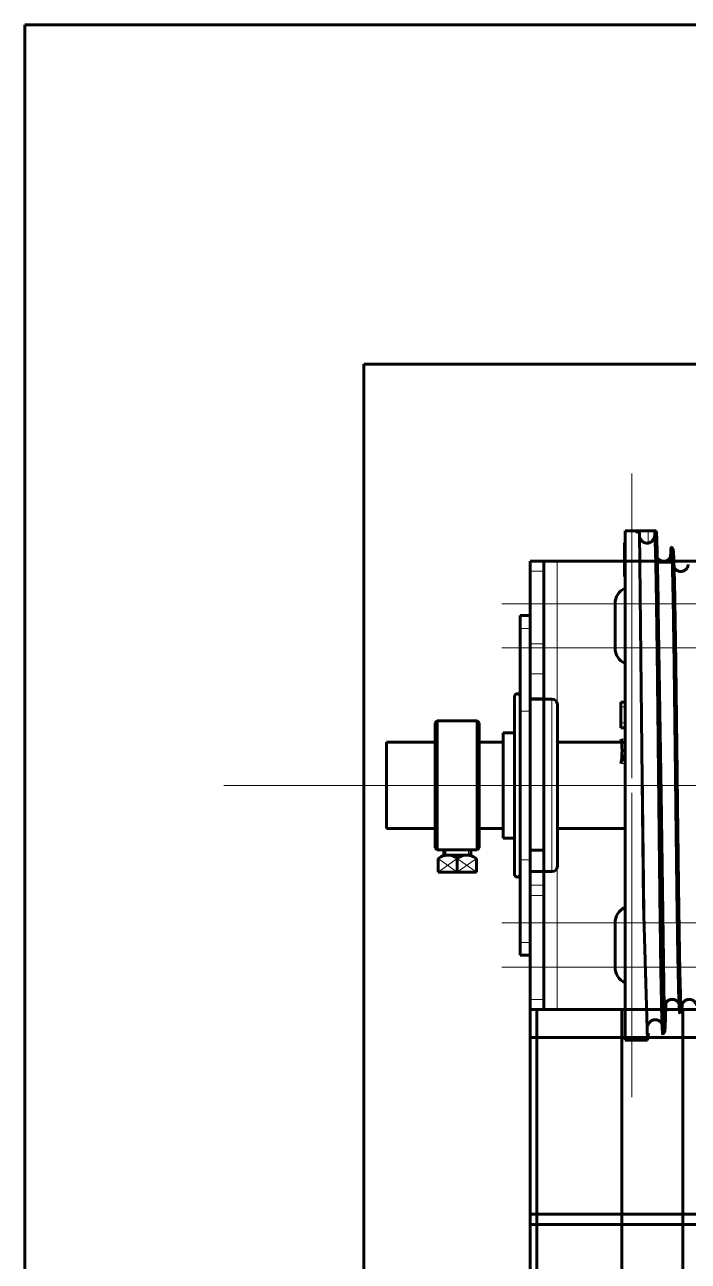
# Model space of a CAD drawing. Header units: millimetres. Extents: x 0 to 840, y 0 to 594.
# Drawn here: x 38.32 to 50.06, y 540.38 to 562.23 of the extents above; entities that cross this region are included whole.
import ezdxf

# ---------------------------------------------------------------- set-up
doc = ezdxf.new("R2010")
doc.units = ezdxf.units.MM
for name, pattern in [('K5LT_AXLED', [19.5, 15, -1.5, 1.5, -1.5]), ('K5LT_BASIC', [0]), ('K5LT_THIN', [0])]:
    doc.linetypes.add(name, pattern=pattern)
doc.layers.add('Системный слой', color=7, linetype='Continuous')

# ---------------------------------------------------------------- blocks, each defined once
blk = doc.blocks.new('U18')
at = {"layer": 'Системный слой', "color": 30, "linetype": 'K5LT_AXLED', "lineweight": 18, "true_color": 0xff8000}
for p, q in [((49.064, 554.297), (49.064, 548.917)), ((54.644, 554.297), (54.644, 548.917)), ((46.764, 551.997), (51.364, 551.997)), ((52.344, 551.997), (56.944, 551.997)), ((46.764, 551.217), (51.364, 551.217)), ((52.344, 551.217), (56.944, 551.217)), ((45.264, 548.787), (58.444, 548.787)), ((49.064, 548.657), (49.064, 543.277)), ((54.644, 548.657), (54.644, 543.277)), ((46.764, 546.357), (51.364, 546.357)), ((52.344, 546.357), (56.944, 546.357)), ((46.764, 545.577), (51.364, 545.577)), ((52.344, 545.577), (56.944, 545.577))]:
    blk.add_line(p, q, dxfattribs=at)
at = {"layer": 'Системный слой', "color": 5, "linetype": 'K5LT_BASIC', "lineweight": 60, "true_color": 0x0000ff}
for p, q in [((47.264, 552.747), (47.504, 552.747)), ((47.264, 552.573), (47.264, 552.747)), ((47.264, 552.573), (47.264, 551.29)), ((47.744, 552.747), (47.504, 552.747)), ((47.504, 552.573), (47.504, 552.747)), ((47.504, 551.29), (47.504, 552.573)), ((55.964, 552.747), (47.744, 552.747)), ((56.204, 552.747), (55.964, 552.747)), ((56.444, 552.747), (56.204, 552.747)), ((56.204, 552.747), (56.204, 552.387)), ((56.444, 552.387), (56.444, 552.747)), ((56.204, 551.067), (56.204, 552.387)), ((56.444, 551.067), (56.444, 552.387)), ((48.764, 551.997), (48.764, 551.217)), ((54.344, 551.997), (54.344, 551.217)), ((54.944, 551.217), (54.944, 551.997)), ((47.264, 550.757), (47.264, 551.29)), ((47.504, 550.757), (47.504, 551.29)), ((56.204, 551.067), (56.204, 550.707)), ((56.444, 551.067), (56.444, 550.707)), ((47.264, 550.317), (47.264, 550.757)), ((47.504, 550.317), (47.504, 550.757)), ((56.204, 550.347), (56.204, 550.707)), ((56.444, 550.707), (56.204, 550.707)), ((56.444, 550.347), (56.444, 550.707)), ((47.504, 550.317), (47.264, 550.317)), ((47.264, 550.317), (47.264, 547.641)), ((47.504, 550.317), (47.504, 547.641)), ((56.204, 550.347), (56.204, 547.227)), ((56.444, 550.347), (56.444, 547.227)), ((47.264, 547.641), (47.504, 547.641)), ((47.264, 547.641), (47.264, 547.281)), ((47.504, 547.641), (47.504, 547.281)), ((47.264, 547.281), (47.264, 547.027)), ((47.504, 547.281), (47.504, 547.027)), ((56.204, 546.867), (56.204, 547.227)), ((56.444, 546.867), (56.444, 547.227)), ((47.264, 547.027), (47.264, 546.842)), ((47.504, 547.027), (47.504, 546.842)), ((56.204, 546.867), (56.204, 546.507)), ((56.204, 546.867), (56.444, 546.867)), ((56.444, 546.507), (56.444, 546.867)), ((47.264, 546.842), (47.264, 545.002)), ((47.504, 545.002), (47.504, 546.842)), ((56.204, 545.187), (56.204, 546.507)), ((56.444, 545.187), (56.444, 546.507)), ((48.764, 546.357), (48.764, 545.577)), ((54.344, 546.357), (54.344, 545.577)), ((54.944, 545.577), (54.944, 546.357)), ((56.204, 545.187), (56.204, 544.827)), ((56.444, 544.827), (56.444, 545.187)), ((47.264, 544.827), (47.264, 545.002)), ((47.504, 544.827), (47.504, 545.002)), ((47.264, 544.827), (47.504, 544.827)), ((47.504, 544.827), (47.744, 544.827)), ((47.744, 544.827), (55.964, 544.827)), ((55.964, 544.827), (56.204, 544.827)), ((56.444, 544.827), (56.204, 544.827))]:
    blk.add_line(p, q, dxfattribs=at)
at = {"layer": 'Системный слой', "color": 7, "linetype": 'K5LT_THIN', "lineweight": 18}
for p, q in [((47.264, 552.573), (47.504, 552.573)), ((47.744, 552.747), (47.744, 544.827)), ((55.964, 544.827), (55.964, 552.747)), ((56.444, 552.387), (56.204, 552.387)), ((47.264, 551.29), (47.504, 551.29)), ((56.444, 551.067), (56.204, 551.067)), ((47.264, 550.757), (47.504, 550.757)), ((56.204, 550.347), (56.444, 550.347)), ((47.264, 547.281), (47.504, 547.281)), ((56.204, 547.227), (56.444, 547.227)), ((47.264, 547.027), (47.504, 547.027)), ((47.264, 546.842), (47.504, 546.842)), ((56.204, 546.507), (56.444, 546.507)), ((56.444, 545.187), (56.204, 545.187)), ((47.264, 545.002), (47.504, 545.002))]:
    blk.add_line(p, q, dxfattribs=at)
at = {"layer": 'Системный слой', "color": 5, "linetype": 'K5LT_BASIC', "lineweight": 60, "true_color": 0x0000ff}
for centre, start, end in [((49.064, 551.997), 113.5782, 180), ((54.644, 551.997), 0, 180), ((49.064, 551.217), 180, 246.4218), ((54.644, 551.217), 180, 0), ((54.644, 546.357), 0, 180), ((49.064, 546.357), 113.5782, 180), ((49.064, 545.577), 180, 246.4218), ((54.644, 545.577), 180, 0), ((49.064, 545.577), 323.5841, 324.5588)]:
    blk.add_arc(centre, 0.3, start, end, dxfattribs=at)
blk = doc.blocks.new('U19')
at = {"layer": 'Системный слой', "color": 5, "linetype": 'K5LT_BASIC', "lineweight": 60, "true_color": 0x0000ff}
for p, q in [((45.584, 549.891), (45.62, 549.927)), ((45.62, 549.927), (46.328, 549.927)), ((45.62, 549.927), (45.62, 547.647)), ((46.328, 549.927), (46.364, 549.891)), ((46.328, 549.927), (46.328, 547.647)), ((45.584, 547.683), (45.584, 549.891)), ((46.364, 547.683), (46.364, 549.891)), ((45.62, 547.647), (45.584, 547.683)), ((46.328, 547.647), (45.62, 547.647)), ((45.635, 547.497), (45.734, 547.554)), ((45.734, 547.554), (45.734, 547.637)), ((45.734, 547.554), (45.974, 547.554)), ((46.214, 547.554), (45.974, 547.554)), ((46.214, 547.554), (46.214, 547.637)), ((46.314, 547.497), (46.214, 547.554)), ((46.328, 547.647), (46.364, 547.683)), ((45.635, 547.254), (45.635, 547.497)), ((45.974, 547.497), (45.974, 547.254)), ((45.974, 547.497), (45.974, 547.254)), ((46.314, 547.254), (46.314, 547.497)), ((45.635, 547.254), (45.974, 547.254)), ((46.314, 547.254), (45.974, 547.254))]:
    blk.add_line(p, q, dxfattribs=at)
at = {"layer": 'Системный слой', "color": 30, "linetype": 'K5LT_AXLED', "lineweight": 18, "true_color": 0xff8000}
blk.add_line((45.415, 548.787), (46.588, 548.787), dxfattribs=at)
at = {"layer": 'Системный слой', "color": 7, "linetype": 'K5LT_THIN', "lineweight": 18}
for p, q in [((45.775, 547.554), (45.775, 547.629)), ((46.174, 547.554), (46.174, 547.629)), ((45.635, 547.497), (45.974, 547.254)), ((45.635, 547.254), (45.974, 547.497)), ((46.314, 547.497), (45.974, 547.254)), ((46.314, 547.254), (45.974, 547.497))]:
    blk.add_line(p, q, dxfattribs=at)
at = {"layer": 'Системный слой', "color": 5, "linetype": 'K5LT_BASIC', "lineweight": 60, "true_color": 0x0000ff}
for centre, start, end in [((45.807, 547.28), 52.2077, 116.4781), ((46.142, 547.28), 63.5219, 127.7923)]:
    blk.add_arc(centre, 0.274, start, end, dxfattribs=at)

msp = doc.modelspace()

# ---------------------------------------------------------------- linework, layer by layer
at = {"layer": 'Системный слой', "color": 5, "linetype": 'K5LT_BASIC', "lineweight": 60, "true_color": 0x0000ff}
for p, q in [((38.32425, 562.22745), (38.32425, 382.22745)), ((221.92425, 562.22745), (38.32425, 562.22745)), ((44.32425, 556.22745), (44.32425, 388.22745)), ((44.32425, 556.22745), (215.92425, 556.22745)), ((48.94425, 553.28442), (48.94425, 544.28745)), ((48.94425, 553.28442), (49.34904, 553.28442)), ((48.94425, 553.28442), (49.13904, 553.28442)), ((49.13904, 553.28442), (49.13904, 553.27179)), ((49.19584, 553.26041), (49.26501, 546.69369)), ((49.46565, 553.2114), (49.46559, 553.26289)), ((49.48988, 553.28695), (49.48988, 553.26687)), ((48.92904, 552.47745), (48.92904, 553.07427)), ((48.94425, 553.07427), (48.92904, 553.07427)), ((49.76059, 552.99801), (49.79058, 552.96052)), ((49.77292, 552.73245), (49.51455, 552.73245)), ((48.94425, 552.47745), (48.92904, 552.47745)), ((49.52904, 549.40311), (49.52904, 551.90487)), ((49.52904, 551.90487), (49.57779, 548.63627)), ((47.26425, 551.78745), (47.08425, 551.78745)), ((47.08425, 551.56245), (47.08425, 551.78745)), ((47.26425, 550.09995), (47.26425, 551.78745)), ((47.08425, 550.09995), (47.08425, 551.56245)), ((46.98825, 547.77005), (46.98825, 550.35945)), ((47.64825, 550.31145), (47.26425, 550.31145)), ((47.74425, 547.86324), (47.74425, 550.21545)), ((48.86904, 550.17337), (48.86904, 550.25745)), ((48.94425, 550.25745), (48.86904, 550.25745)), ((48.86904, 549.89053), (48.86904, 550.17337)), ((47.08425, 547.47495), (47.08425, 550.09995)), ((47.26425, 547.62585), (47.26425, 550.09995)), ((46.98825, 549.71745), (46.78425, 549.71745)), ((46.78425, 548.18555), (46.78425, 549.71745)), ((47.74425, 548.18555), (47.74425, 549.71745)), ((48.86904, 549.80568), (48.86904, 549.89053)), ((48.86904, 549.80568), (48.94425, 549.80568)), ((44.72028, 549.54945), (44.72028, 548.02545)), ((44.72028, 549.54945), (45.58428, 549.54945)), ((46.36428, 549.54945), (46.78425, 549.54945)), ((47.74425, 549.54945), (48.87786, 549.54945)), ((49.57779, 548.63627), (49.64058, 544.42686)), ((46.78425, 547.85745), (46.78425, 548.18555)), ((47.74425, 547.85745), (47.74425, 548.18555)), ((44.72028, 548.02545), (45.58428, 548.02545)), ((46.36428, 548.02545), (46.78425, 548.02545)), ((47.74425, 548.02545), (48.94425, 548.02545)), ((46.98825, 547.85745), (46.78425, 547.85745)), ((46.98825, 547.21545), (46.98825, 547.77005)), ((47.74425, 547.35945), (47.74425, 547.86324)), ((47.26425, 547.62585), (47.26425, 547.26593)), ((47.08425, 546.01245), (47.08425, 547.47495)), ((47.26425, 547.26593), (47.26425, 547.01216)), ((47.64825, 547.26345), (47.26425, 547.26593)), ((47.26425, 547.01216), (47.26425, 545.78745)), ((49.26501, 546.69369), (49.34059, 544.28745)), ((47.08425, 545.78745), (47.08425, 546.01245)), ((47.26425, 545.78745), (47.08425, 545.78745)), ((49.64062, 544.87264), (49.64732, 544.91139)), ((47.26425, 388.22745), (47.26425, 544.82745)), ((47.38425, 544.82745), (47.38425, 391.96415)), ((48.88425, 388.22745), (48.88425, 544.82745)), ((49.91059, 544.76438), (49.94059, 544.80188)), ((49.96425, 388.22745), (49.96425, 544.82745)), ((47.26425, 544.33149), (205.72425, 544.33149)), ((48.94425, 544.28745), (49.34059, 544.28745)), ((49.34059, 544.28745), (49.35763, 544.40921)), ((49.6106, 544.38938), (49.64058, 544.42686)), ((49.64058, 544.42686), (49.64065, 544.42695)), ((205.72425, 541.21149), (47.26425, 541.21149)), ((205.72425, 541.03149), (47.26425, 541.03149))]:
    msp.add_line(p, q, dxfattribs=at)
at = {"layer": 'Системный слой', "color": 7, "linetype": 'K5LT_THIN', "lineweight": 18}
for p, q in [((49.34904, 553.28442), (49.34904, 553.06939)), ((47.26425, 551.56245), (47.08425, 551.56245)), ((47.64825, 550.31145), (47.64825, 547.80111)), ((48.94425, 550.17337), (48.86904, 550.17337)), ((47.26425, 550.09995), (47.08425, 550.09995)), ((48.94425, 549.89053), (48.86904, 549.89053)), ((48.87043, 549.60648), (48.94425, 549.60705)), ((48.8667, 549.1719), (48.94425, 549.1719)), ((47.64825, 547.80111), (47.64825, 547.26345)), ((47.26425, 547.47495), (47.08425, 547.47495)), ((47.26425, 547.26593), (47.50425, 547.26593)), ((47.26425, 546.01245), (47.08425, 546.01245)), ((49.64062, 544.87264), (49.64732, 544.91139)), ((49.64065, 544.42695), (49.64062, 544.87264))]:
    msp.add_line(p, q, dxfattribs=at)
at = {"layer": 'Системный слой', "color": 30, "linetype": 'K5LT_AXLED', "lineweight": 18, "true_color": 0xff8000}
msp.add_line((41.84425, 548.78745), (210.72425, 548.78745), dxfattribs=at)
at = {"layer": 'Системный слой', "color": 5, "linetype": 'K5LT_BASIC', "lineweight": 60, "true_color": 0x0000ff}
for centre, radius, start, end in [((49.33142, 553.20209), 0.13387, 251.546242, 277.565094), ((50.11393, 552.66658), 0.05908, 155.618268, 179.019781), ((47.03625, 550.35945), 0.048, 0, 180), ((47.64825, 550.21545), 0.096, 0, 90), ((47.64825, 547.35945), 0.096, 270, 0), ((47.03625, 547.21545), 0.048, 180, 0)]:
    msp.add_arc(centre, radius, start, end, dxfattribs=at)
for centre, major_axis, ratio, start_param, end_param in [((47.84102, 548.78745), (0.82903, 1.13799), 0.5630198, 5.41952084, 5.82967363), ((49.01679, 549.727), (0.12132, 0.16654), 0.5630198, 2.6971154, 3.49309923), ((49.01679, 549.727), (0.12132, 0.16654), 0.5630198, 3.49309923, 3.56160207), ((49.01679, 549.22817), (0.12132, 0.16654), 0.5630198, 1.40566065, 2.27792819), ((49.7756, 544.87262), (-0.08467, 0.10515), 0.99975203, 0.21179394, 0.8928384)]:
    msp.add_ellipse(centre, major_axis=major_axis, ratio=ratio, start_param=start_param, end_param=end_param, dxfattribs=at)
for points in [[(49.13904, 553.27179), (49.13892, 553.27145), (49.13945, 553.27054), (49.14253, 553.26883), (49.14792, 553.26716), (49.15546, 553.26549), (49.16527, 553.26385), (49.1763, 553.26235), (49.19175, 553.26075), (49.1964, 553.26033), (49.19584, 553.26041)], [(49.34904, 553.06939), (49.34801, 553.06903), (49.35309, 553.06977), (49.37175, 553.07416), (49.38636, 553.08034), (49.40058, 553.08835), (49.41315, 553.09772), (49.42426, 553.10811), (49.43381, 553.11914), (49.44192, 553.13063), (49.44852, 553.14201), (49.45429, 553.15435), (49.45864, 553.16623), (49.46189, 553.17796), (49.46408, 553.18929), (49.46537, 553.20044), (49.46565, 553.20776), (49.46565, 553.2114)], [(49.48988, 553.28695), (49.49064, 553.28698), (49.48877, 553.2869), (49.4796, 553.28656), (49.4695, 553.28623), (49.45719, 553.28586), (49.44327, 553.28551), (49.42783, 553.28517), (49.41121, 553.28488), (49.39338, 553.28465), (49.37573, 553.28449), (49.35438, 553.28441), (49.34825, 553.28441), (49.34904, 553.28442)], [(49.52904, 549.40311), (49.52753, 549.54417), (49.52451, 549.82443), (49.51998, 550.23549), (49.51545, 550.63351), (49.51091, 551.01491), (49.50638, 551.37625), (49.50185, 551.71427), (49.49732, 552.02594), (49.49278, 552.30844), (49.48825, 552.55924), (49.48372, 552.77607), (49.47919, 552.95698), (49.47465, 553.10035), (49.47012, 553.20487), (49.4671, 553.24804), (49.46559, 553.26289)], [(49.49494, 553.26874), (49.49636, 553.25655), (49.4992, 553.22023), (49.50347, 553.13045), (49.50773, 553.00607), (49.51199, 552.84808), (49.51626, 552.65774), (49.52052, 552.43657), (49.52478, 552.18633), (49.52762, 552.00145), (49.52904, 551.90487)], [(49.74617, 552.82458), (49.74777, 552.86489), (49.75098, 552.93173), (49.75579, 552.98978), (49.75899, 553.00001), (49.76059, 552.99801)], [(49.76059, 552.99801), (49.76206, 552.99617), (49.765, 552.98055), (49.7694, 552.92157), (49.77381, 552.82761), (49.77821, 552.69959), (49.78261, 552.53867), (49.78702, 552.3463), (49.79142, 552.12421), (49.79583, 551.87436), (49.80023, 551.59895), (49.80463, 551.30038), (49.80904, 550.98126), (49.81344, 550.64435), (49.81785, 550.29255), (49.82225, 549.92891), (49.82666, 549.55653), (49.83106, 549.17862), (49.834, 548.92513), (49.83546, 548.79854)], [(49.79058, 552.96052), (49.79205, 552.95868), (49.79499, 552.94317), (49.79939, 552.88464), (49.8038, 552.79145), (49.8082, 552.66449), (49.81261, 552.50492), (49.81701, 552.31419), (49.82142, 552.09399), (49.82582, 551.84629), (49.83023, 551.57325), (49.83463, 551.27727), (49.83904, 550.96092), (49.84344, 550.62696), (49.84785, 550.27825), (49.85225, 549.91782), (49.85666, 549.54874), (49.86106, 549.17419), (49.864, 548.92298), (49.86547, 548.79752)], [(49.52904, 549.40311), (49.53055, 549.26185), (49.53358, 548.97785), (49.53811, 548.5512), (49.54264, 548.12775), (49.54717, 547.71129), (49.5517, 547.30557), (49.55623, 546.91419), (49.56076, 546.54064), (49.56529, 546.18824), (49.56982, 545.8601), (49.57435, 545.5591), (49.57888, 545.2879), (49.58341, 545.04884), (49.58794, 544.844), (49.59247, 544.67514), (49.597, 544.54367), (49.60153, 544.45069), (49.60607, 544.39693), (49.60909, 544.3875), (49.6106, 544.38938)], [(49.83546, 548.79854), (49.83694, 548.67152), (49.83988, 548.41778), (49.8443, 548.04135), (49.84872, 547.67232), (49.85314, 547.31382), (49.85756, 546.96888), (49.86198, 546.64044), (49.8664, 546.33124), (49.87082, 546.04389), (49.87524, 545.78078), (49.87966, 545.5441), (49.88408, 545.3358), (49.88849, 545.1576), (49.89291, 545.01092), (49.89733, 544.89694), (49.90175, 544.81656), (49.90617, 544.77035), (49.90912, 544.76254), (49.91059, 544.76438)], [(49.86547, 548.79752), (49.86694, 548.67167), (49.86989, 548.42029), (49.87431, 548.04737), (49.87873, 547.68179), (49.88314, 547.32666), (49.88756, 546.98498), (49.89198, 546.65965), (49.8964, 546.3534), (49.90082, 546.06879), (49.90524, 545.80821), (49.90966, 545.57382), (49.91408, 545.36755), (49.9185, 545.19108), (49.92291, 545.04585), (49.92733, 544.93302), (49.93175, 544.85345), (49.93617, 544.80774), (49.93912, 544.80003), (49.94059, 544.80188)], [(49.64065, 544.42695), (49.64217, 544.42905), (49.64523, 544.44664), (49.64981, 544.51285), (49.65439, 544.61816), (49.65897, 544.7615), (49.66202, 544.88147), (49.66355, 544.94726)], [(49.94059, 544.80188), (49.94183, 544.80343), (49.94433, 544.81468), (49.94806, 544.85581), (49.95055, 544.89919), (49.9518, 544.9248)]]:
    msp.add_open_spline(points, degree=3, dxfattribs=at)
for points, knots in [([(49.46559, 553.26289), (49.46691, 553.26306), (49.47014, 553.26349), (49.47521, 553.26426), (49.47868, 553.26483), (49.48248, 553.26552), (49.48613, 553.26627), (49.48926, 553.267), (49.49155, 553.26762), (49.49345, 553.2682), (49.49444, 553.26855), (49.49494, 553.26874)], [0, 0, 0, 0, 3, 4, 5.11111111, 6.33333333, 7.66666667, 8.88888889, 10, 10.83333333, 12, 12, 12, 12]), ([(49.20156, 553.16937), (49.20294, 553.1646), (49.20608, 553.15549), (49.21224, 553.14211), (49.21977, 553.12924), (49.22835, 553.11756), (49.23698, 553.10798), (49.24431, 553.10107), (49.2505, 553.09594), (49.25584, 553.09196), (49.26097, 553.08852), (49.26568, 553.08565), (49.2701, 553.0832), (49.27444, 553.081), (49.2787, 553.07905), (49.28254, 553.07746), (49.28538, 553.07638), (49.28727, 553.07571), (49.28851, 553.07528), (49.28894, 553.07514), (49.28904, 553.0751)], [0, 0, 0, 0, 2.48276297, 4.7598246, 7.07984965, 9.39987471, 11.29241367, 12.75746653, 13.75421804, 14.71015429, 15.55293815, 16.32338488, 16.9899726, 17.62503844, 18.2965771, 18.96596759, 19.57455468, 20.06583132, 20.52142802, 21, 21, 21, 21]), ([(49.75475, 552.8505), (49.75471, 552.85051), (49.75472, 552.8502), (49.75408, 552.84703), (49.7521, 552.83952), (49.74726, 552.82511), (49.73537, 552.80482), (49.7233, 552.79), (49.7103, 552.77784), (49.69621, 552.76774), (49.68113, 552.75963), (49.66526, 552.75353), (49.64882, 552.74948), (49.63204, 552.74754), (49.61518, 552.7477), (49.59851, 552.74996), (49.58229, 552.75427), (49.56677, 552.76054), (49.55221, 552.76866), (49.53886, 552.77844), (49.52694, 552.78966), (49.51846, 552.79987), (49.51425, 552.80593), (49.51282, 552.8081)], [0, 0, 0, 0, 2.24779287, 4.49146141, 6.73512995, 9.46817573, 10.85717713, 11.90226229, 12.81803206, 13.67449109, 14.49963049, 15.30609316, 16.10206099, 16.89232104, 17.68009886, 18.46798583, 19.25857214, 20.05505387, 20.86209335, 21.68736652, 22.54468112, 23.46053622, 24, 24, 24, 24]), ([(50.05525, 552.66959), (50.05516, 552.6694), (50.05512, 552.6687), (50.05417, 552.66442), (50.05163, 552.65547), (50.04542, 552.63983), (50.03377, 552.62131), (50.02157, 552.60711), (50.00838, 552.59537), (49.99411, 552.58566), (49.97889, 552.57793), (49.96292, 552.57221), (49.94641, 552.56856), (49.92962, 552.567), (49.91278, 552.56755), (49.89618, 552.57018), (49.88007, 552.57486), (49.86471, 552.58148), (49.85035, 552.58991), (49.83723, 552.59999), (49.82558, 552.61147), (49.81577, 552.62384), (49.81098, 552.63159), (49.80892, 552.63525)], [0, 0, 0, 0, 2.26211358, 4.51816254, 6.77421149, 9.02145593, 10.32115959, 11.33788177, 12.24411088, 13.09879663, 13.92339637, 14.73169548, 15.53086798, 16.32519357, 17.11765803, 17.91079181, 18.70726664, 19.51053735, 20.32582459, 21.16194626, 22.0350523, 22.97648196, 24, 24, 24, 24]), ([(49.5655, 548.79493), (49.56613, 548.74239), (49.56872, 548.52513), (49.57328, 548.14511), (49.57918, 547.66482), (49.58508, 547.20312), (49.59098, 546.76699), (49.59689, 546.36305), (49.60279, 545.99739), (49.6087, 545.67551), (49.61462, 545.4023), (49.62053, 545.18165), (49.62642, 545.01788), (49.63192, 544.91887), (49.63664, 544.87628), (49.63942, 544.87111), (49.64062, 544.87264)], [0, 0, 0, 0, 0.42519233, 1.75930899, 3.09401451, 4.42930614, 5.76519701, 7.10166677, 8.43874782, 9.77643499, 11.11468705, 12.45268346, 13.79388528, 15.11201703, 16.18194343, 17, 17, 17, 17]), ([(49.64594, 544.90535), (49.64597, 544.90532), (49.64596, 544.90559), (49.64661, 544.90881), (49.64864, 544.91643), (49.65366, 544.93096), (49.66545, 544.95091), (49.67751, 544.96563), (49.69035, 544.97757), (49.69974, 544.98429), (49.70444, 544.98723)], [0, 0, 0, 0, 1.82787615, 3.65215822, 5.4764403, 7.6278982, 8.7463318, 9.59201889, 10.33391116, 11, 11, 11, 11]), ([(49.89615, 544.9303), (49.89491, 544.93295), (49.89131, 544.94006), (49.88305, 544.95318), (49.87085, 544.96738), (49.85765, 544.97911), (49.84337, 544.98882), (49.82815, 544.99655), (49.81217, 545.00226), (49.79566, 545.00591), (49.77886, 545.00746), (49.76203, 545.00691), (49.74543, 545.00426), (49.72932, 544.99958), (49.71396, 544.99296), (49.69961, 544.98452), (49.6865, 544.97444), (49.67709, 544.96516), (49.67224, 544.95949), (49.67073, 544.95762)], [0, 0, 0, 0, 1.27599268, 3.08481758, 4.50038905, 5.76207241, 6.95272396, 8.10134179, 9.2271906, 10.34028608, 11.44659739, 12.55028494, 13.65487192, 14.7640757, 15.88270029, 17.01800063, 18.18222341, 19.39778711, 20, 20, 20, 20]), ([(49.94594, 544.90535), (49.94597, 544.90532), (49.94596, 544.90559), (49.94661, 544.90881), (49.94864, 544.91643), (49.95366, 544.93096), (49.96544, 544.9509), (49.97751, 544.96563), (49.99051, 544.97772), (50.00459, 544.98775), (50.01966, 544.99581), (50.03553, 545.00187), (50.05198, 545.00587), (50.06876, 545.00778), (50.08561, 545.00758), (50.10227, 545.00528), (50.11848, 545.00094), (50.13398, 544.99463), (50.14851, 544.98649), (50.16183, 544.97669), (50.1737, 544.96546), (50.18392, 544.95312), (50.19227, 544.94016), (50.19859, 544.92729), (50.20286, 544.91553), (50.20454, 544.90881), (50.205, 544.90663), (50.20511, 544.90605)], [0, 0, 0, 0, 1.97222178, 3.94060151, 5.90898123, 8.23058795, 9.43738624, 10.34985594, 11.15031716, 11.89944089, 12.62183747, 13.32918857, 14.02749353, 14.72080694, 15.41196397, 16.10324194, 16.79691558, 17.49577807, 18.20388793, 18.92790764, 19.67981042, 20.4826112, 21.38233894, 22.47155687, 23.94058577, 26.1672802, 28, 28, 28, 28]), ([(49.59624, 544.57039), (49.5954, 544.57217), (49.59226, 544.57843), (49.58521, 544.59039), (49.5731, 544.60517), (49.56006, 544.6173), (49.54595, 544.62735), (49.53085, 544.63543), (49.51495, 544.64149), (49.49849, 544.64549), (49.4817, 544.64739), (49.46484, 544.64718), (49.44816, 544.64487), (49.43195, 544.64051), (49.41644, 544.6342), (49.40191, 544.62604), (49.38858, 544.61622), (49.37669, 544.60496), (49.36646, 544.59257), (49.35809, 544.57955), (49.35176, 544.56661), (49.34748, 544.55473), (49.34565, 544.54741), (49.34507, 544.54453), (49.34503, 544.54409), (49.345, 544.54401)], [0, 0, 0, 0, 0.62613672, 2.05163721, 3.12735702, 4.07094376, 4.95388452, 5.80510638, 6.63777652, 7.45961642, 8.27557038, 9.08897081, 9.90251682, 10.71890716, 11.54147236, 12.37506933, 13.2276918, 14.11372504, 15.06081629, 16.12419078, 17.41471434, 19.15585511, 21.81754326, 24.45301809, 26, 26, 26, 26])]:
    msp.add_open_spline(points, degree=3, knots=knots, dxfattribs=at)
at = {"layer": 'Системный слой', "color": 7, "linetype": 'K5LT_THIN', "lineweight": 18}
for points, knots in [([(49.46565, 553.2114), (49.46823, 553.18307), (49.47308, 553.09291), (49.47994, 552.87263), (49.48628, 552.59723), (49.49249, 552.26478), (49.49879, 551.86836), (49.50513, 551.41641), (49.51146, 550.9216), (49.51779, 550.39045), (49.52412, 549.83296), (49.53005, 549.29551), (49.53386, 548.94596), (49.53557, 548.78992)], [0, 0, 0, 0, 1.55426699, 2.90986103, 4.11998088, 5.36207941, 6.64182037, 7.90453862, 9.17209674, 10.43888481, 11.70658707, 12.97473494, 14, 14, 14, 14]), ([(49.75341, 552.84453), (49.75358, 552.84654), (49.7559, 552.87259), (49.76037, 552.89495), (49.76681, 552.85258), (49.77325, 552.73655), (49.7797, 552.54914), (49.78615, 552.29393), (49.7926, 551.97573), (49.79906, 551.60048), (49.80552, 551.17518), (49.81198, 550.70771), (49.81844, 550.20672), (49.82491, 549.68145), (49.83058, 549.20836), (49.8341, 548.9132), (49.83545, 548.79932)], [0, 0, 0, 0, 0.1070028, 1.4409422, 2.77550884, 4.11070437, 5.44653057, 6.7829893, 8.12008237, 9.45781157, 10.79617872, 12.13518565, 13.47483422, 14.81512607, 16.15606357, 17, 17, 17, 17]), ([(49.26558, 548.78917), (49.26601, 548.7495), (49.26856, 548.51716), (49.27321, 548.09386), (49.27954, 547.53214), (49.28587, 546.99415), (49.2922, 546.48926), (49.29854, 546.02627), (49.30488, 545.61322), (49.31122, 545.25729), (49.31756, 544.96459), (49.32391, 544.74017), (49.33026, 544.58781), (49.33661, 544.51006), (49.34196, 544.50843), (49.34519, 544.53676), (49.34631, 544.54994)], [0, 0, 0, 0, 0.27408988, 1.60614138, 2.93877324, 4.27198444, 5.6057772, 6.94015284, 8.27511284, 9.61065871, 10.94679207, 12.28351446, 13.62082746, 14.9587326, 16.29723146, 17, 17, 17, 17]), ([(49.86547, 548.79752), (49.86735, 548.64348), (49.87135, 548.31562), (49.87746, 547.82123), (49.88382, 547.32451), (49.89018, 546.85369), (49.89654, 546.41711), (49.9029, 546.0225), (49.90925, 545.67685), (49.91561, 545.38627), (49.92197, 545.15592), (49.92833, 544.98987), (49.93469, 544.89105), (49.94102, 544.86136), (49.94523, 544.88734), (49.94732, 544.91141)], [0, 0, 0, 0, 1.10180378, 2.344704, 3.58760422, 4.83050444, 6.07340466, 7.31630488, 8.5592051, 9.80210532, 11.04500555, 12.28790576, 13.530806, 14.77370616, 16, 16, 16, 16])]:
    msp.add_open_spline(points, degree=3, knots=knots, dxfattribs=at)

# ---------------------------------------------------------------- block references
at = {"layer": 'Системный слой'}
for name in ['U18', 'U19']:
    msp.add_blockref(name, (0, 0), dxfattribs=at)

doc.saveas('drawing.dxf')
